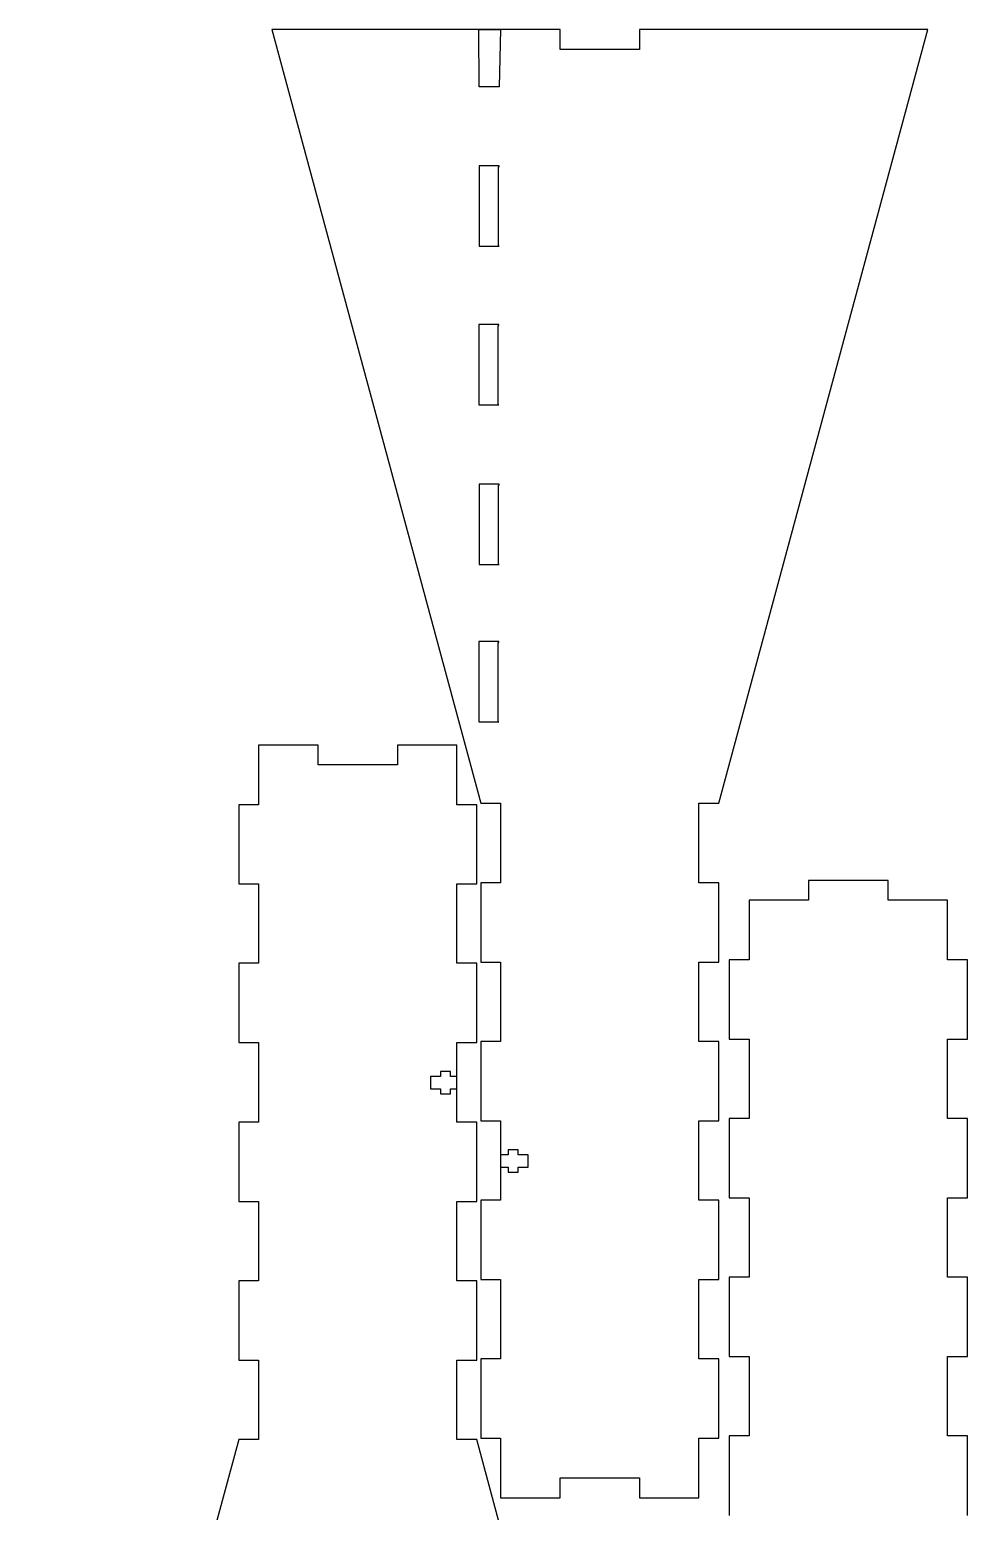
# Model space of a CAD drawing. Extents: x 610 to 1150, y 270 to 883.
# Drawn here: x 913.7 to 1150.1, y 509.1 to 882.5 of the extents above; entities that cross this region are included whole.
import ezdxf

# ---------------------------------------------------------------- set-up
doc = ezdxf.new("R2010")
doc.units = 0
doc.layers.get('0').update_dxf_attribs({"linetype": 'CONTINUOUS'})

msp = doc.modelspace()

# ---------------------------------------------------------------- linework, layer by layer
at = {"color": 7}
for p, q in [((1047.430235, 882.528129), (974.72427, 882.528129)), ((974.72427, 882.528129), (1027.428158, 687.551961)), ((1026.969556, 882.526118), (1032.437488, 882.528129)), ((1027.040094, 868.135113), (1026.969556, 882.526118)), ((1032.437488, 882.528129), (1032.051382, 868.133181)), ((1047.430235, 877.518825), (1047.430235, 882.528129)), ((1140.138304, 882.528129), (1067.432312, 882.528129)), ((1067.432312, 882.528129), (1067.432312, 877.518825)), ((1087.434388, 687.551961), (1140.138304, 882.528129)), ((1067.432312, 877.518825), (1047.430235, 877.518825)), ((1032.04945, 868.135113), (1027.040094, 868.135113)), ((1032.051382, 868.133181), (1032.04945, 868.135113)), ((1032.04945, 848.238869), (1027.040094, 848.238869)), ((1027.040094, 848.238869), (1027.040094, 847.991934)), ((1027.040094, 847.991934), (1027.040094, 827.989857)), ((1031.908321, 827.989857), (1031.908321, 847.991934)), ((1031.908321, 847.991934), (1032.04945, 847.991934)), ((1032.04945, 847.991934), (1032.04945, 848.238869)), ((1027.040094, 827.989857), (1032.04945, 827.989857)), ((1032.04945, 827.989857), (1031.908321, 827.989857)), ((1031.943617, 808.199421), (1026.969556, 808.199421)), ((1026.969556, 808.199421), (1026.969556, 807.952485)), ((1026.969556, 807.952485), (1026.969556, 787.950408)), ((1031.837784, 787.950408), (1031.837784, 807.952485)), ((1031.837784, 807.952485), (1031.943617, 807.952485)), ((1031.943617, 807.952485), (1031.943617, 808.199421)), ((1026.969556, 787.950408), (1031.943617, 787.950408)), ((1031.943617, 787.950408), (1031.837784, 787.950408)), ((1032.04945, 767.983601), (1027.040094, 767.983601)), ((1027.040094, 767.983601), (1027.040094, 767.736665)), ((1027.040094, 767.736665), (1027.040094, 747.769884)), ((1031.908321, 747.769884), (1031.908321, 767.736665)), ((1031.908321, 767.736665), (1032.04945, 767.736665)), ((1032.04945, 767.736665), (1032.04945, 767.983601)), ((1027.040094, 747.769884), (1032.04945, 747.769884)), ((1032.04945, 747.769884), (1031.908321, 747.769884)), ((1031.943617, 728.296947), (1026.969556, 728.296947)), ((1026.969556, 728.296947), (1026.969556, 728.085281)), ((1031.943617, 728.085281), (1031.943617, 728.296947)), ((1026.969556, 728.085281), (1026.969556, 708.083204)), ((1031.837784, 708.083204), (1031.837784, 728.085281)), ((1031.837784, 728.085281), (1031.943617, 728.085281)), ((1026.969556, 708.083204), (1031.943617, 708.083204)), ((1031.943617, 708.083204), (1031.837784, 708.083204)), ((986.419001, 702.23864), (971.426254, 702.23864)), ((971.426254, 702.23864), (971.426254, 687.210625)), ((986.419001, 697.229284), (986.419001, 702.23864)), ((1021.413824, 702.23864), (1006.421077, 702.23864)), ((1006.421077, 702.23864), (1006.421077, 697.229284)), ((1021.413824, 687.210625), (1021.413824, 702.23864)), ((1006.421077, 697.229284), (986.419001, 697.229284)), ((971.426254, 687.210625), (966.416924, 687.210625)), ((966.416924, 687.210625), (966.416924, 667.243817)), ((1026.42318, 687.210625), (1021.413824, 687.210625)), ((1026.42318, 667.243817), (1026.42318, 687.210625)), ((1027.428158, 687.551961), (1032.437488, 687.551961)), ((1032.437488, 687.551961), (1032.437488, 667.549884)), ((1082.425059, 667.549884), (1082.425059, 687.551961)), ((1082.425059, 687.551961), (1087.434388, 687.551961)), ((966.416924, 667.243817), (971.426254, 667.243817)), ((971.426254, 667.243817), (971.426254, 647.24174)), ((1021.413824, 647.24174), (1021.413824, 667.243817)), ((1021.413824, 667.243817), (1026.42318, 667.243817)), ((1032.437488, 667.549884), (1027.428158, 667.549884)), ((1027.428158, 667.549884), (1027.428158, 647.547807)), ((1087.434388, 667.549884), (1082.425059, 667.549884)), ((1087.434388, 647.547807), (1087.434388, 667.549884)), ((1130.07064, 668.133632), (1110.068564, 668.133632)), ((1110.068564, 668.133632), (1110.068564, 663.124302)), ((1130.07064, 663.124302), (1130.07064, 668.133632)), ((1110.068564, 663.124302), (1095.075817, 663.124302)), ((1095.075817, 663.124302), (1095.075817, 648.131555)), ((1145.063387, 663.124275), (1130.07064, 663.124302)), ((1145.063387, 648.131555), (1145.063387, 663.124275)), ((971.426254, 647.24174), (966.416924, 647.24174)), ((966.416924, 647.24174), (966.416924, 627.239664)), ((1026.42318, 647.24174), (1021.413824, 647.24174)), ((1026.42318, 627.239664), (1026.42318, 647.24174)), ((1027.428158, 647.547807), (1032.437488, 647.547807)), ((1032.437488, 647.547807), (1032.437488, 627.545731)), ((1082.425059, 627.545731), (1082.425059, 647.547807)), ((1082.425059, 647.547807), (1087.434388, 647.547807)), ((1095.075817, 648.131555), (1090.066487, 648.131555)), ((1090.066487, 648.131555), (1090.066487, 628.129478)), ((1150.072717, 648.131555), (1145.063387, 648.131555)), ((1150.072717, 628.129478), (1150.072717, 648.131555)), ((1032.437488, 627.545731), (1027.428158, 627.545731)), ((1027.428158, 627.545731), (1027.428158, 607.543654)), ((1087.434388, 627.545731), (1082.425059, 627.545731)), ((1087.434388, 607.543654), (1087.434388, 627.545731)), ((1090.066487, 628.129478), (1095.075817, 628.129478)), ((1095.075817, 628.129478), (1095.075817, 608.127402)), ((1145.063387, 608.127402), (1145.063387, 628.129478)), ((1145.063387, 628.129478), (1150.072717, 628.129478)), ((966.416924, 627.239664), (971.426254, 627.239664)), ((971.426254, 627.239664), (971.426254, 607.237587)), ((1021.413824, 607.237587), (1021.413824, 627.239664)), ((1021.413824, 627.239664), (1026.42318, 627.239664)), ((1019.79431, 619.948938), (1017.294315, 619.948938)), ((1017.294315, 619.948938), (1017.294315, 618.69894)), ((1019.79431, 618.69894), (1019.79431, 619.948938)), ((1017.294315, 618.69894), (1014.79432, 618.69894)), ((1014.79432, 618.69894), (1014.79432, 615.598923)), ((1021.508333, 618.69894), (1019.79431, 618.69894)), ((1014.79432, 615.598923), (1017.294315, 615.598923)), ((1017.294315, 615.598923), (1017.294315, 614.348925)), ((1017.294315, 614.348925), (1019.79431, 614.348925)), ((1019.79431, 614.348925), (1019.79431, 615.598923)), ((1019.79431, 615.598923), (1021.508333, 615.598923)), ((971.426254, 607.237587), (966.416924, 607.237587)), ((966.416924, 607.237587), (966.416924, 587.23551)), ((1026.42318, 607.237587), (1021.413824, 607.237587)), ((1026.42318, 587.23551), (1026.42318, 607.237587)), ((1027.428158, 607.543654), (1032.437488, 607.543654)), ((1032.437488, 607.543654), (1032.437488, 587.541577)), ((1082.425059, 587.541577), (1082.425059, 607.543654)), ((1082.425059, 607.543654), (1087.434388, 607.543654)), ((1095.075817, 608.127402), (1090.066487, 608.127402)), ((1090.066487, 608.127402), (1090.066487, 588.125299)), ((1150.072717, 608.127402), (1145.063387, 608.127402)), ((1150.072717, 588.125299), (1150.072717, 608.127402)), ((1034.332302, 598.984357), (1032.618278, 598.984357)), ((1036.832297, 600.234354), (1034.332302, 600.234354)), ((1034.332302, 600.234354), (1034.332302, 598.984357)), ((1036.832297, 598.984357), (1036.832297, 600.234354)), ((1039.332292, 598.984357), (1036.832297, 598.984357)), ((1039.332292, 595.88434), (1039.332292, 598.984357)), ((1032.618278, 595.88434), (1034.332302, 595.88434)), ((1034.332302, 595.88434), (1034.332302, 594.634342)), ((1034.332302, 594.634342), (1036.832297, 594.634342)), ((1036.832297, 594.634342), (1036.832297, 595.88434)), ((1036.832297, 595.88434), (1039.332292, 595.88434)), ((966.416924, 587.23551), (971.426254, 587.23551)), ((971.426254, 587.23551), (971.426254, 567.233407)), ((1021.413824, 567.233407), (1021.413824, 587.23551)), ((1021.413824, 587.23551), (1026.42318, 587.23551)), ((1032.437488, 587.541577), (1027.428158, 587.541577)), ((1027.428158, 587.541577), (1027.428158, 567.539501)), ((1087.434388, 587.541577), (1082.425059, 587.541577)), ((1087.434388, 567.539501), (1087.434388, 587.541577)), ((1090.066487, 588.125299), (1095.075817, 588.125299)), ((1095.075817, 588.125299), (1095.075817, 568.123222)), ((1145.063387, 568.123222), (1145.063387, 588.125299)), ((1145.063387, 588.125299), (1150.072717, 588.125299)), ((1095.075817, 568.123222), (1090.066487, 568.123222)), ((1090.066487, 568.123222), (1090.066487, 548.121145)), ((1150.072717, 568.123222), (1145.063387, 568.123222)), ((1150.072717, 548.121145), (1150.072717, 568.123222)), ((971.426254, 567.233407), (966.416924, 567.233407)), ((966.416924, 567.233407), (966.416924, 547.23133)), ((1026.42318, 567.233407), (1021.413824, 567.233407)), ((1026.42318, 547.23133), (1026.42318, 567.233407)), ((1027.428158, 567.539501), (1032.437488, 567.539501)), ((1032.437488, 567.539501), (1032.437488, 547.537416)), ((1082.425059, 547.537416), (1082.425059, 567.539501)), ((1082.425059, 567.539501), (1087.434388, 567.539501)), ((966.416924, 547.23133), (971.426254, 547.23133)), ((971.426254, 547.23133), (971.426254, 527.229262)), ((1021.413824, 527.229262), (1021.413824, 547.23133)), ((1021.413824, 547.23133), (1026.42318, 547.23133)), ((1032.437488, 547.537416), (1027.428158, 547.537416)), ((1027.428158, 547.537416), (1027.428158, 527.535334)), ((1087.434388, 547.537416), (1082.425059, 547.537416)), ((1087.434388, 527.535334), (1087.434388, 547.537416)), ((1090.066487, 548.121145), (1095.075817, 548.121145)), ((1095.075817, 548.121145), (1095.075817, 528.119074)), ((1145.063387, 528.119074), (1145.063387, 548.121145)), ((1145.063387, 548.121145), (1150.072717, 548.121145)), ((966.416924, 527.229262), (913.713035, 332.217809)), ((971.426254, 527.229262), (966.416924, 527.229262)), ((1026.423154, 527.229262), (1021.413824, 527.229262)), ((1079.04235, 332.217809), (1026.423154, 527.229262)), ((1027.428158, 527.535334), (1032.437488, 527.535334)), ((1032.437488, 527.535334), (1032.437488, 512.542592)), ((1082.425059, 512.542592), (1082.425059, 527.535334)), ((1082.425059, 527.535334), (1087.434388, 527.535334)), ((1095.075817, 528.119074), (1090.066487, 528.119074)), ((1090.066487, 528.119074), (1090.066487, 508.116992)), ((1150.072717, 528.119074), (1145.063387, 528.119074)), ((1150.072717, 508.116992), (1150.072717, 528.119074)), ((1047.430235, 512.542592), (1047.430235, 517.551936)), ((1047.430235, 517.551936), (1067.432312, 517.551936)), ((1067.432312, 517.551936), (1067.432312, 512.542592)), ((1032.437488, 512.542592), (1047.430235, 512.542592)), ((1067.432312, 512.542592), (1082.425059, 512.542592))]:
    msp.add_line(p, q, dxfattribs=at)

doc.saveas('drawing.dxf')
